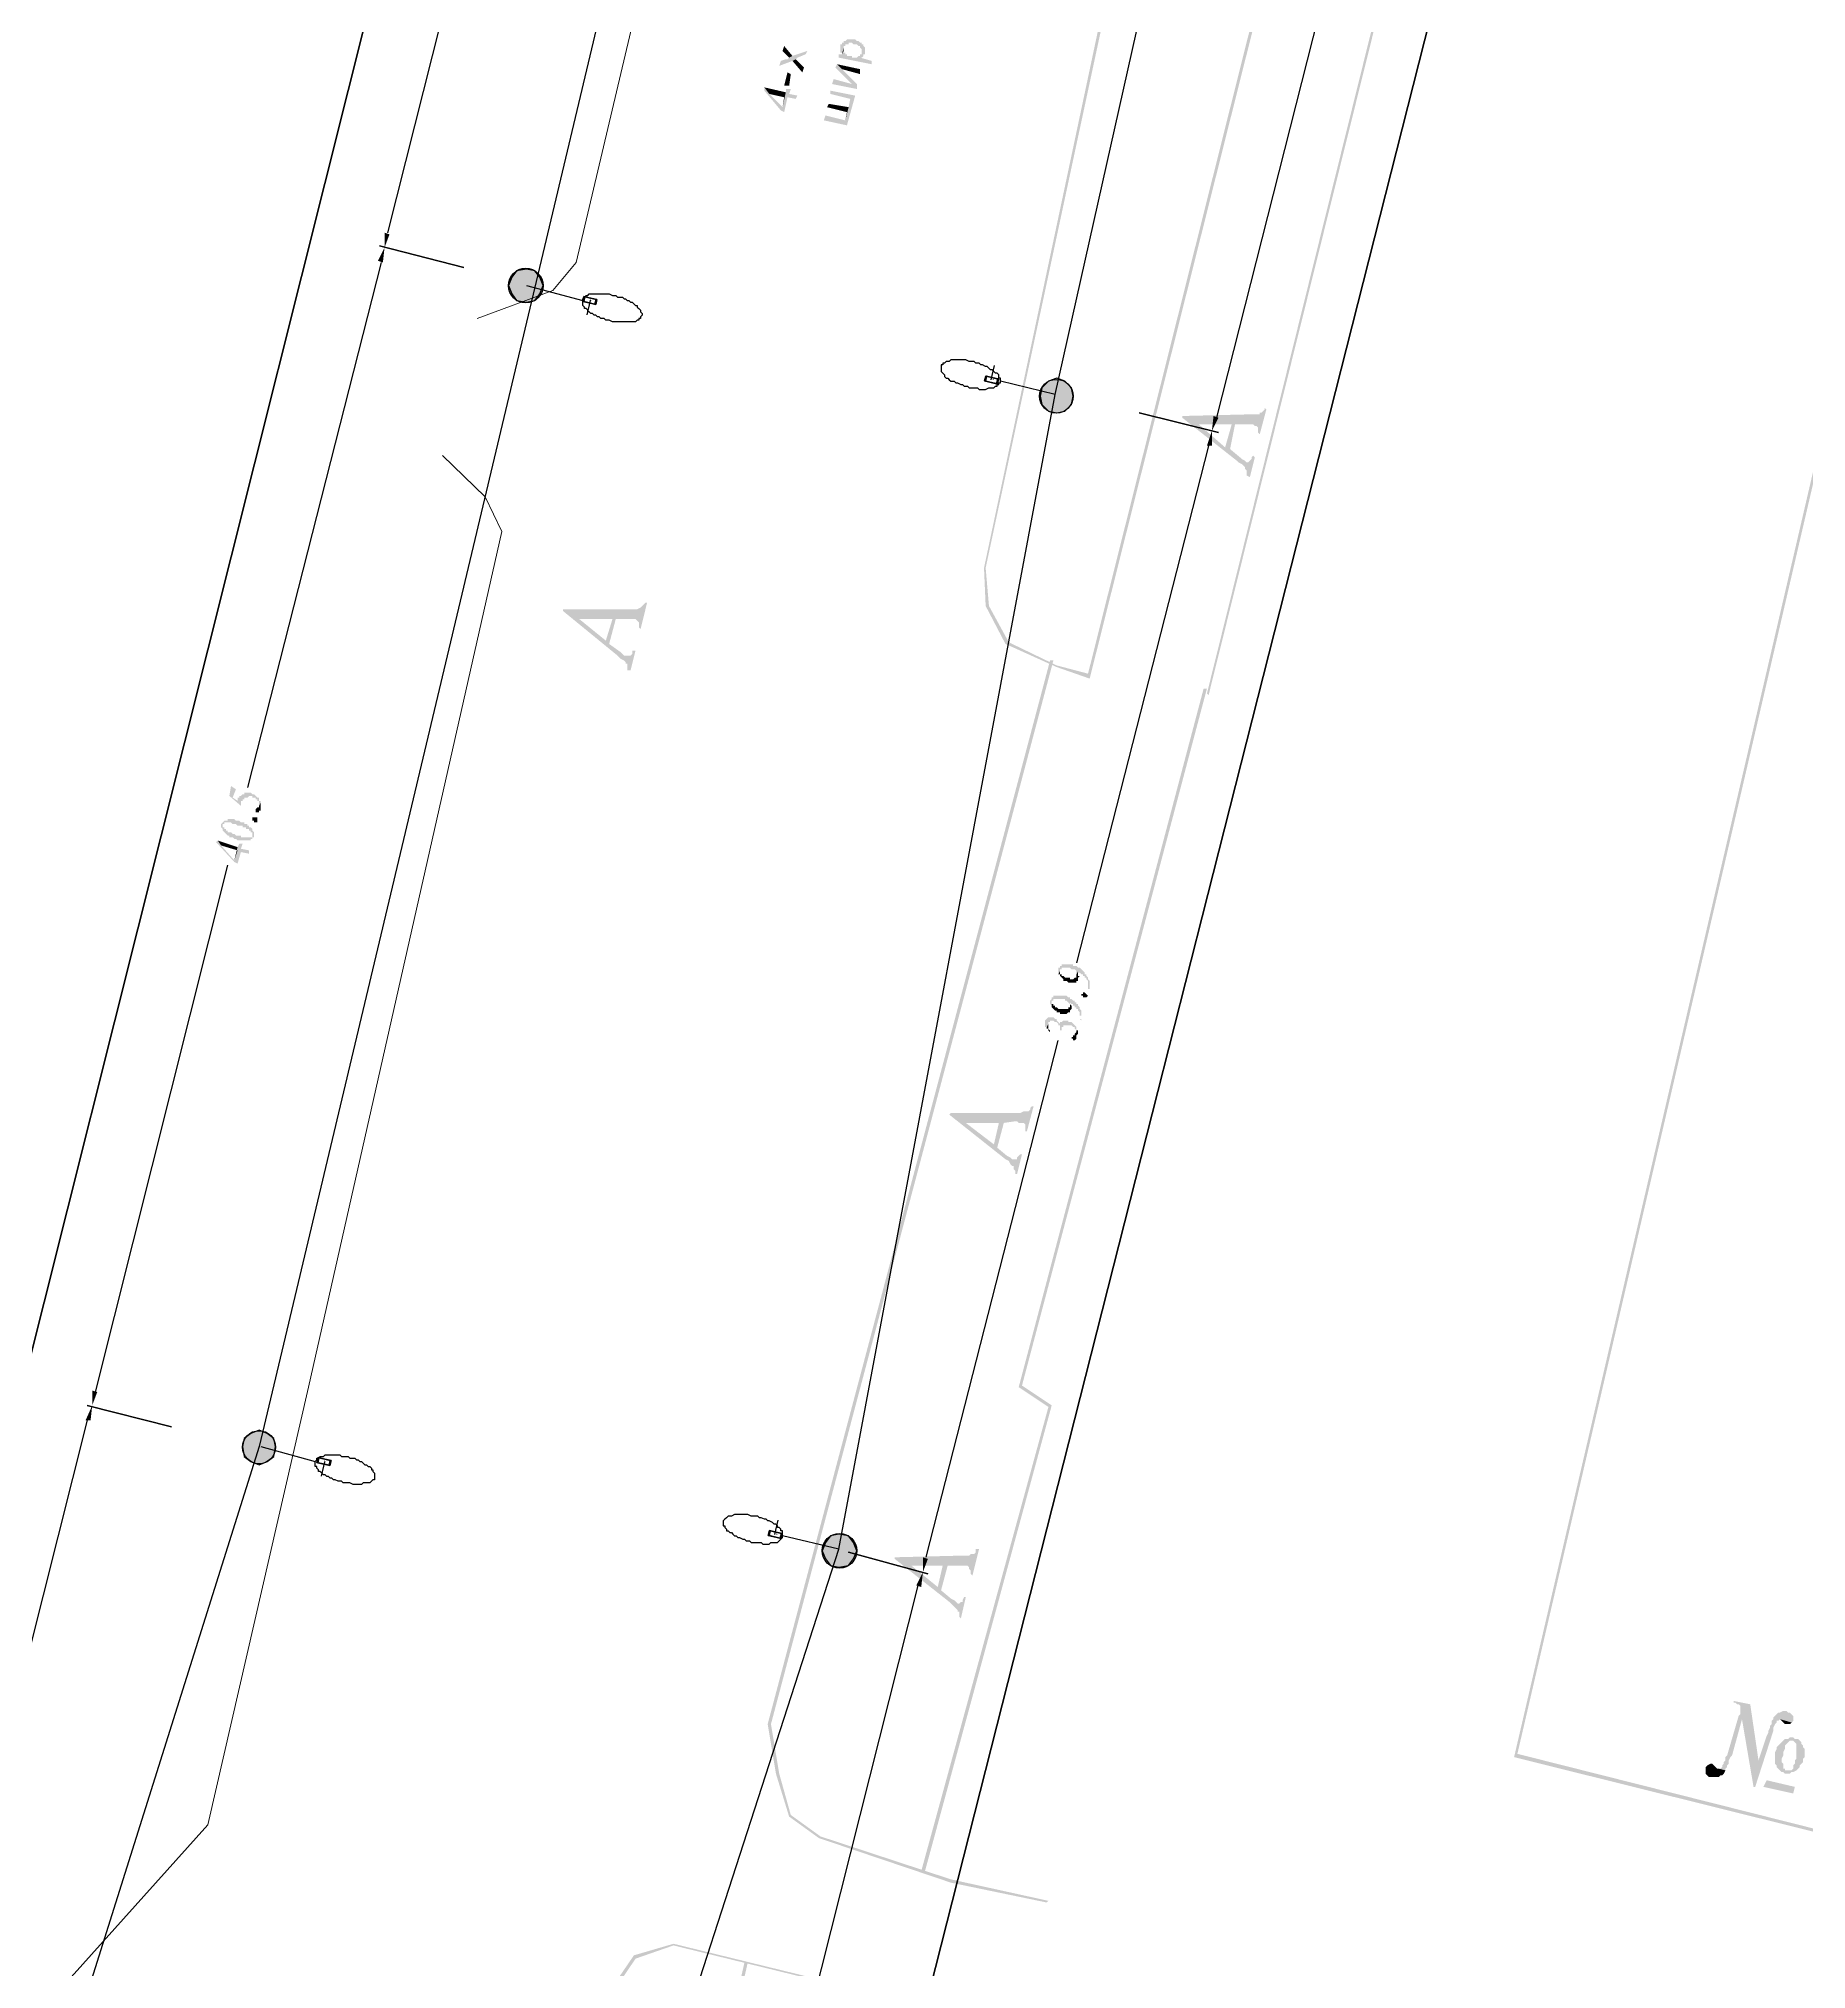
# Model space of a CAD drawing. Extents: x 243 to 885, y -99 to 1005.
# Drawn here: x 322.7 to 382.6, y 45.3 to 110.8 of the extents above; entities that cross this region are included whole.
import ezdxf

# ---------------------------------------------------------------- set-up
doc = ezdxf.new("R2010")
doc.units = 0
doc.header["$MEASUREMENT"] = 0
for name, color, linetype in [('DLXLUM01', 6, 'Continuous'), ('DLXLUMEX', 2, 'Continuous'), ('DLXSCENE', 7, 'Continuous'), ('PDF _Геометрия', 7, 'Continuous'), ('PDF _Сплошная заливка', 7, 'Continuous')]:
    doc.layers.add(name, color=color, linetype=linetype)

# ---------------------------------------------------------------- blocks, each defined once
blk = doc.blocks.new('*U49')
for p, q in [((-0.214, 0.137), (-0.253, -0.028)), ((-0.253, -0.028), (-0.214, 0.137)), ((-0.185, 0.13), (-0.224, -0.035)), ((-0.224, -0.035), (-0.185, 0.13)), ((-0.185, 0.13), (-0.214, 0.137)), ((0.195, 0.042), (-0.214, 0.137)), ((-0.214, 0.137), (-0.185, 0.13)), ((-0.214, 0.137), (0.195, 0.042)), ((0.224, 0.035), (-0.185, 0.13)), ((-0.185, 0.13), (0.224, 0.035)), ((0.156, -0.124), (0.195, 0.042)), ((0.195, 0.042), (0.156, -0.124)), ((0.185, -0.13), (0.224, 0.035)), ((0.224, 0.035), (0.185, -0.13)), ((0.224, 0.035), (0.195, 0.042)), ((0.195, 0.042), (0.224, 0.035)), ((-0.253, -0.028), (0.156, -0.124)), ((-0.224, -0.035), (-0.253, -0.028)), ((-0.253, -0.028), (-0.224, -0.035)), ((0.156, -0.124), (-0.253, -0.028)), ((-0.224, -0.035), (0.185, -0.13)), ((0.185, -0.13), (-0.224, -0.035)), ((0.156, -0.124), (0.185, -0.13)), ((0.185, -0.13), (0.156, -0.124))]:
    blk.add_line(p, q)
at = {"color": 1}
blk.add_line((-0.029, 0.007), (0.084, 0.494), dxfattribs=at)
at = {"layer": 'DLXLUMEX', "color": 7}
blk.add_text('1', height=0.1, dxfattribs=at).set_placement((0, 0))
blk = doc.blocks.new('*U50')
for p, q in [((-0.185, 0.13), (-0.224, -0.035)), ((-0.224, -0.035), (-0.185, 0.13)), ((-0.156, 0.124), (-0.195, -0.042)), ((-0.195, -0.042), (-0.156, 0.124)), ((0.224, 0.035), (-0.185, 0.13)), ((-0.156, 0.124), (-0.185, 0.13)), ((-0.185, 0.13), (0.224, 0.035)), ((-0.185, 0.13), (-0.156, 0.124)), ((0.253, 0.028), (-0.156, 0.124)), ((-0.156, 0.124), (0.253, 0.028)), ((0.185, -0.13), (0.224, 0.035)), ((0.224, 0.035), (0.185, -0.13)), ((0.214, -0.137), (0.253, 0.028)), ((0.253, 0.028), (0.214, -0.137)), ((0.224, 0.035), (0.253, 0.028)), ((0.253, 0.028), (0.224, 0.035)), ((-0.224, -0.035), (0.185, -0.13)), ((0.185, -0.13), (-0.224, -0.035)), ((-0.224, -0.035), (-0.195, -0.042)), ((-0.195, -0.042), (-0.224, -0.035)), ((-0.195, -0.042), (0.214, -0.137)), ((0.214, -0.137), (-0.195, -0.042)), ((0.185, -0.13), (0.214, -0.137)), ((0.214, -0.137), (0.185, -0.13))]:
    blk.add_line(p, q)
at = {"color": 1}
blk.add_line((0.029, -0.007), (-0.084, -0.494), dxfattribs=at)
at = {"layer": 'DLXLUMEX', "color": 7}
blk.add_text('1', height=0.1, dxfattribs=at).set_placement((0, 0))
blk = doc.blocks.new('*U51')
for p, q in [((-0.185, 0.13), (-0.224, -0.035)), ((-0.224, -0.035), (-0.185, 0.13)), ((-0.156, 0.124), (-0.195, -0.042)), ((-0.195, -0.042), (-0.156, 0.124)), ((0.224, 0.035), (-0.185, 0.13)), ((-0.156, 0.124), (-0.185, 0.13)), ((-0.185, 0.13), (0.224, 0.035)), ((-0.185, 0.13), (-0.156, 0.124)), ((0.253, 0.028), (-0.156, 0.124)), ((-0.156, 0.124), (0.253, 0.028)), ((0.185, -0.13), (0.224, 0.035)), ((0.224, 0.035), (0.185, -0.13)), ((0.214, -0.137), (0.253, 0.028)), ((0.253, 0.028), (0.214, -0.137)), ((0.224, 0.035), (0.253, 0.028)), ((0.253, 0.028), (0.224, 0.035)), ((-0.224, -0.035), (0.185, -0.13)), ((0.185, -0.13), (-0.224, -0.035)), ((-0.224, -0.035), (-0.195, -0.042)), ((-0.195, -0.042), (-0.224, -0.035)), ((-0.195, -0.042), (0.214, -0.137)), ((0.214, -0.137), (-0.195, -0.042)), ((0.185, -0.13), (0.214, -0.137)), ((0.214, -0.137), (0.185, -0.13))]:
    blk.add_line(p, q)
at = {"color": 1}
blk.add_line((0.029, -0.007), (-0.084, -0.494), dxfattribs=at)
at = {"layer": 'DLXLUMEX', "color": 7}
blk.add_text('1', height=0.1, dxfattribs=at).set_placement((0, 0))
blk = doc.blocks.new('*U1')
for p, q in [((-0.214, 0.137), (-0.253, -0.028)), ((-0.253, -0.028), (-0.214, 0.137)), ((-0.185, 0.13), (-0.224, -0.035)), ((-0.224, -0.035), (-0.185, 0.13)), ((-0.185, 0.13), (-0.214, 0.137)), ((-0.214, 0.137), (-0.185, 0.13)), ((0.195, 0.042), (-0.214, 0.137)), ((-0.214, 0.137), (0.195, 0.042)), ((0.224, 0.035), (-0.185, 0.13)), ((-0.185, 0.13), (0.224, 0.035)), ((0.156, -0.124), (0.195, 0.042)), ((0.195, 0.042), (0.156, -0.124)), ((0.185, -0.13), (0.224, 0.035)), ((0.224, 0.035), (0.185, -0.13)), ((0.224, 0.035), (0.195, 0.042)), ((0.195, 0.042), (0.224, 0.035)), ((-0.253, -0.028), (0.156, -0.124)), ((-0.224, -0.035), (-0.253, -0.028)), ((-0.253, -0.028), (-0.224, -0.035)), ((0.156, -0.124), (-0.253, -0.028)), ((-0.224, -0.035), (0.185, -0.13)), ((0.185, -0.13), (-0.224, -0.035)), ((0.156, -0.124), (0.185, -0.13)), ((0.185, -0.13), (0.156, -0.124))]:
    blk.add_line(p, q)
at = {"color": 1}
blk.add_line((-0.029, 0.007), (0.084, 0.494), dxfattribs=at)
at = {"layer": 'DLXLUMEX', "color": 7}
blk.add_text('1', height=0.1, dxfattribs=at).set_placement((0, 0))
blk = doc.blocks.new('*U46')
for p, q in [((177.326, 706.222), (0, 0)), ((33.147, -9.687), (212.825, 698.104))]:
    blk.add_line(p, q)

msp = doc.modelspace()

# ---------------------------------------------------------------- hatches: boundary and pattern name
at = {"layer": 'PDF _Сплошная заливка', "linetype": 'ByBlock', "transparency": 33554559}
h = msp.add_hatch(color=256, dxfattribs=at)
h.paths.add_polyline_path([(375.438, 157.15), (385.482, 155.276), (385.482, 155.388), (374.676, 157.404), (372.884, 157.18), (370.477, 155.724), (368.741, 153.708), (367.901, 151.973), (359.838, 116.866), (354.743, 92.846), (354.799, 91.558), (355.471, 90.27), (357.207, 89.486), (358.326, 89.094)])
h.paths.add_polyline_path([(358.27, 89.262), (357.207, 89.542), (355.583, 90.326), (354.911, 91.558), (354.799, 92.846), (359.95, 116.866), (367.957, 151.973), (368.797, 153.652), (370.533, 155.612), (372.884, 157.124), (374.676, 157.292), (375.331, 157.17)], flags=0)
for color, points in [(256, [(379.267, 156.508), (379.155, 156.508), (362.302, 88.59), (362.358, 88.534)]), (1, [(349.872, 110.483), (349.872, 110.315), (349.928, 110.315), (349.928, 110.259), (349.984, 110.483), (349.984, 110.539), (350.04, 110.539), (350.04, 110.595), (350.096, 110.595), (350.152, 110.595), (350.152, 110.651), (350.208, 110.651), (350.264, 110.651), (350.32, 110.595), (350.376, 110.595), (350.432, 110.595), (350.488, 110.539), (350.544, 110.539), (350.544, 110.483), (350.6, 110.427), (350.6, 110.371), (350.6, 110.315), (350.544, 110.147), (350.6, 110.147), (350.656, 110.203), (350.656, 110.259), (350.711, 110.259), (350.711, 110.315), (350.711, 110.371), (350.711, 110.427), (350.711, 110.483), (350.656, 110.539), (350.656, 110.595), (350.6, 110.595), (350.6, 110.651), (350.544, 110.651), (350.488, 110.707), (350.432, 110.707), (350.376, 110.763), (350.32, 110.763), (350.264, 110.763), (350.208, 110.763), (350.152, 110.763), (350.096, 110.763), (350.04, 110.707), (349.984, 110.707), (349.984, 110.651), (349.928, 110.651), (349.928, 110.595), (349.872, 110.595), (349.872, 110.539)]), (1, [(347.856, 110.035), (347.8, 109.867), (348.248, 110.035), (348.36, 110.091), (348.416, 110.147), (348.696, 110.259), (348.752, 110.371), (348.248, 110.203), (348.136, 110.147), (348.08, 110.091), (348.024, 110.091)]), (1, [(347.968, 110.539), (347.912, 110.371), (348.08, 110.203), (348.136, 110.147), (348.248, 110.203)]), (1, [(348.248, 110.035), (348.584, 109.643), (348.64, 109.811), (348.36, 110.091)]), (1, [(349.816, 110.259), (349.816, 110.147), (350.935, 109.923), (350.935, 110.035), (350.544, 110.147), (350.6, 110.315), (350.6, 110.259), (350.544, 110.259), (350.544, 110.203), (350.488, 110.203), (350.432, 110.147), (350.376, 110.147), (350.32, 110.147), (350.264, 110.147), (350.264, 110.203), (350.208, 110.203), (350.152, 110.203), (350.096, 110.203), (350.096, 110.259), (350.04, 110.259), (350.04, 110.315), (349.984, 110.315), (349.984, 110.371), (349.928, 110.259)]), (1, [(349.928, 110.259), (349.984, 110.371), (349.984, 110.483)]), (1, [(348.136, 109.195), (347.968, 109.195), (348.08, 109.643), (348.192, 109.587)]), (1, [(349.648, 109.419), (349.592, 109.251), (350.432, 109.083), (350.264, 109.251)]), (1, [(349.76, 109.923), (349.704, 109.811), (350.264, 109.251), (350.432, 109.083), (350.432, 109.251), (349.928, 109.755)]), (1, [(349.76, 109.923), (349.928, 109.755), (350.544, 109.587), (350.544, 109.755)]), (1, [(347.296, 109.139), (347.296, 109.027), (347.856, 108.355), (347.968, 108.299), (348.08, 108.803), (348.36, 108.747), (348.416, 108.859), (348.136, 108.915), (348.192, 109.083), (348.024, 109.083), (348.024, 108.971), (347.912, 108.467), (347.464, 108.915)]), (1, [(347.296, 109.139), (347.464, 108.915), (347.968, 108.803), (347.912, 108.467), (348.024, 108.971)]), (1, [(349.536, 109.027), (349.536, 108.915), (350.208, 108.747), (350.152, 108.467), (350.096, 107.851), (350.376, 108.859)]), (1, [(349.368, 108.187), (349.312, 108.019), (350.096, 107.851), (350.152, 108.467), (350.04, 108.019)]), (1, [(349.48, 108.579), (349.424, 108.467), (350.096, 108.299), (350.04, 108.019), (350.152, 108.467)]), (256, [(339.513, 101.916), (339.681, 102.14), (339.793, 102.42), (339.681, 102.7), (339.513, 102.924), (339.233, 102.98), (338.897, 102.924), (338.729, 102.7), (338.617, 102.42), (338.729, 102.14), (338.897, 101.916), (339.233, 101.86)]), (256, [(357.486, 98.165), (357.71, 98.389), (357.766, 98.669), (357.71, 98.949), (357.486, 99.173), (357.207, 99.285), (356.927, 99.173), (356.703, 98.949), (356.647, 98.669), (356.703, 98.389), (356.927, 98.165), (357.207, 98.109)]), (256, [(361.462, 97.997), (362.022, 97.717), (363.142, 97.717), (362.918, 96.933), (363.254, 97.717), (363.646, 97.717), (363.702, 97.717), (363.814, 97.717), (363.87, 97.717), (363.925, 97.661), (363.981, 97.661), (364.037, 97.605), (364.037, 97.549), (364.037, 97.493), (364.037, 97.437), (364.093, 97.381), (364.317, 98.221), (364.261, 98.277), (364.261, 98.221), (364.205, 98.165), (364.149, 98.109), (364.093, 98.109), (364.093, 98.053), (364.037, 98.053), (363.925, 98.053), (363.87, 98.053), (363.758, 98.053)]), (256, [(361.462, 97.997), (361.462, 97.941), (363.31, 96.485), (363.366, 96.429), (363.478, 96.373), (363.534, 96.317), (363.59, 96.261), (363.59, 96.205), (363.646, 96.149), (363.646, 96.093), (363.646, 96.037), (363.646, 95.981), (363.758, 95.925), (363.925, 96.597), (363.87, 96.653), (363.814, 96.597), (363.814, 96.541), (363.758, 96.485), (363.702, 96.429), (363.646, 96.429), (363.59, 96.485), (363.478, 96.541), (363.422, 96.597), (363.086, 96.877), (363.254, 97.717), (362.918, 96.933), (362.022, 97.717)]), (256, [(340.465, 91.446), (341.025, 91.11), (342.145, 91.11), (341.921, 90.382), (342.257, 91.11), (342.649, 91.11), (342.705, 91.11), (342.817, 91.11), (342.873, 91.11), (342.929, 91.11), (342.985, 91.054), (343.041, 90.998), (343.041, 90.886), (343.041, 90.83), (343.097, 90.774), (343.321, 91.67), (343.265, 91.67), (343.209, 91.614), (343.153, 91.558), (343.097, 91.502), (342.985, 91.446), (342.929, 91.446), (342.873, 91.446), (342.761, 91.446)]), (256, [(340.465, 91.446), (340.465, 91.39), (342.313, 89.878), (342.369, 89.822), (342.425, 89.766), (342.537, 89.71), (342.593, 89.654), (342.593, 89.598), (342.649, 89.598), (342.649, 89.542), (342.649, 89.486), (342.649, 89.374), (342.761, 89.374), (342.929, 90.046), (342.817, 90.046), (342.817, 89.934), (342.761, 89.878), (342.705, 89.878), (342.593, 89.878), (342.537, 89.878), (342.481, 89.934), (342.425, 89.99), (342.033, 90.27), (342.257, 91.11), (341.921, 90.382), (341.025, 91.11)]), (256, [(357.095, 89.71), (356.983, 89.71), (347.408, 53.651), (347.688, 51.972), (348.136, 50.516), (349.144, 49.788), (353.623, 48.276), (356.871, 47.604), (356.927, 47.66), (353.623, 48.388), (349.2, 49.844), (348.192, 50.572), (347.8, 51.972), (347.52, 53.651)]), (256, [(352.615, 48.668), (352.727, 48.612), (357.039, 64.458), (356.031, 65.13), (362.302, 88.758), (362.19, 88.758), (355.919, 65.074), (356.927, 64.402)]), (256, [(329.211, 85.455), (329.155, 85.119), (329.547, 84.783), (329.547, 84.839), (329.547, 84.895), (329.547, 84.951), (329.603, 84.951), (329.603, 85.007), (329.659, 85.007), (329.659, 85.063), (329.715, 85.063), (329.771, 85.063), (329.827, 85.119), (329.883, 85.119), (329.939, 85.119), (329.939, 85.063), (329.995, 85.063), (330.051, 85.063), (330.051, 85.007), (330.107, 85.007), (330.107, 84.951), (330.163, 84.951), (330.163, 84.895), (330.163, 84.839), (330.163, 84.783), (330.219, 84.895), (330.219, 84.951), (330.163, 84.951), (330.163, 85.007), (330.163, 85.063), (330.107, 85.063), (330.051, 85.119), (329.995, 85.175), (329.939, 85.175), (329.883, 85.231), (329.827, 85.231), (329.771, 85.231), (329.715, 85.231), (329.659, 85.231), (329.659, 85.175), (329.603, 85.175), (329.547, 85.119), (329.491, 85.119), (329.491, 85.063), (329.435, 85.063), (329.435, 85.007), (329.435, 84.951), (329.267, 85.063), (329.379, 85.343)]), (256, [(330.051, 84.615), (330.051, 84.559), (330.107, 84.559), (330.163, 84.559), (330.163, 84.615), (330.219, 84.615), (330.219, 84.671), (330.219, 84.727), (330.219, 84.783), (330.219, 84.839), (330.219, 84.895), (330.163, 84.783), (330.163, 84.727), (330.107, 84.727), (330.051, 84.671)]), (256, [(328.875, 84.167), (328.875, 84.055), (328.931, 83.999), (328.931, 84.167), (328.987, 84.167), (328.987, 84.223), (329.043, 84.223), (329.099, 84.223), (329.155, 84.223), (329.211, 84.223), (329.267, 84.167), (329.323, 84.167), (329.379, 84.167), (329.435, 84.111), (329.491, 84.111), (329.547, 84.111), (329.603, 84.111), (329.603, 84.055), (329.659, 84.055), (329.715, 84.055), (329.715, 83.999), (329.771, 83.999), (329.827, 83.999), (329.827, 83.943), (329.883, 83.943), (329.883, 83.887), (329.939, 83.887), (329.939, 83.831), (329.939, 83.775), (329.939, 83.663), (329.939, 83.719), (329.995, 83.719), (329.995, 83.775), (329.995, 83.831), (329.995, 83.887), (329.939, 83.943), (329.939, 83.999), (329.883, 84.055), (329.827, 84.055), (329.827, 84.111), (329.771, 84.111), (329.771, 84.167), (329.715, 84.167), (329.659, 84.167), (329.659, 84.223), (329.603, 84.223), (329.547, 84.223), (329.491, 84.279), (329.435, 84.279), (329.379, 84.279), (329.323, 84.335), (329.267, 84.335), (329.211, 84.335), (329.155, 84.335), (329.099, 84.335), (329.099, 84.279), (329.043, 84.279), (328.987, 84.279), (328.931, 84.223)]), (256, [(328.931, 83.999), (328.931, 83.943), (328.987, 83.887), (329.043, 83.831), (329.099, 83.775), (329.155, 83.775), (329.155, 83.719), (329.211, 83.719), (329.267, 83.719), (329.323, 83.663), (329.379, 83.663), (329.435, 83.607), (329.491, 83.607), (329.547, 83.607), (329.603, 83.607), (329.659, 83.607), (329.715, 83.607), (329.771, 83.607), (329.827, 83.607), (329.883, 83.607), (329.883, 83.663), (329.939, 83.663), (329.939, 83.775), (329.939, 83.719), (329.883, 83.719), (329.827, 83.719), (329.771, 83.719), (329.715, 83.719), (329.659, 83.719), (329.603, 83.719), (329.547, 83.719), (329.547, 83.775), (329.491, 83.775), (329.435, 83.775), (329.379, 83.775), (329.323, 83.831), (329.267, 83.831), (329.211, 83.887), (329.155, 83.887), (329.099, 83.887), (329.099, 83.943), (329.043, 83.943), (329.043, 83.999), (328.987, 83.999), (328.987, 84.055), (328.931, 84.055), (328.931, 84.111)]), (256, [(329.939, 84.335), (329.939, 84.391), (329.995, 84.391), (330.051, 84.391), (330.107, 84.391), (330.107, 84.335), (330.107, 84.279), (330.107, 84.223), (330.051, 84.223), (329.995, 84.223), (329.995, 84.279), (329.939, 84.279), (329.939, 84.335)]), (256, [(328.763, 83.607), (328.707, 83.551), (329.323, 82.879), (329.435, 82.823), (329.547, 83.215), (329.827, 83.159), (329.827, 83.271), (329.547, 83.327), (329.603, 83.495), (329.491, 83.495), (329.435, 83.383), (329.323, 82.935), (328.875, 83.439)]), (256, [(328.763, 83.607), (328.875, 83.439), (329.435, 83.271), (329.323, 82.935), (329.435, 83.383)]), (256, [(357.263, 79.24), (357.263, 79.072), (357.318, 79.184), (357.318, 79.24), (357.374, 79.24), (357.374, 79.296), (357.43, 79.296), (357.486, 79.296), (357.542, 79.296), (357.598, 79.296), (357.654, 79.296), (357.71, 79.24), (357.766, 79.24), (357.822, 79.24), (357.878, 79.184), (357.878, 79.128), (357.878, 79.072), (357.934, 79.184), (357.934, 79.128), (357.99, 79.128), (358.046, 79.072), (358.102, 79.072), (358.102, 79.016), (358.158, 79.016), (358.158, 78.96), (358.214, 78.96), (358.214, 78.904), (358.27, 78.848), (358.27, 78.792), (358.27, 78.736), (358.27, 78.68), (358.27, 78.624), (358.27, 78.568), (358.326, 78.568), (358.326, 78.624), (358.326, 78.68), (358.326, 78.736), (358.326, 78.792), (358.326, 78.848), (358.27, 78.904), (358.27, 78.96), (358.214, 79.016), (358.214, 79.072), (358.158, 79.072), (358.158, 79.128), (358.102, 79.184), (358.046, 79.24), (357.99, 79.296), (357.934, 79.296), (357.878, 79.352), (357.822, 79.352), (357.766, 79.352), (357.766, 79.408), (357.71, 79.408), (357.654, 79.408), (357.598, 79.408), (357.542, 79.408), (357.486, 79.408), (357.43, 79.408), (357.374, 79.408), (357.374, 79.352), (357.318, 79.352), (357.318, 79.296), (357.263, 79.296)]), (256, [(357.263, 79.072), (357.318, 79.072), (357.318, 79.016), (357.374, 78.96), (357.43, 78.904), (357.43, 78.848), (357.486, 78.848), (357.542, 78.848), (357.598, 78.792), (357.654, 78.792), (357.71, 78.792), (357.766, 78.792), (357.822, 78.792), (357.878, 78.792), (357.878, 79.016), (357.878, 78.96), (357.822, 78.96), (357.766, 78.904), (357.71, 78.904), (357.654, 78.904), (357.654, 78.96), (357.598, 78.96), (357.542, 78.96), (357.486, 78.96), (357.43, 79.016), (357.374, 79.016), (357.374, 79.072), (357.318, 79.072), (357.318, 79.128), (357.318, 79.184)]), (256, [(357.878, 79.072), (357.878, 78.792), (357.878, 78.848), (357.934, 78.848), (357.934, 78.904), (357.934, 78.96), (357.99, 79.016), (357.934, 79.016), (357.934, 79.072), (357.934, 79.128), (357.934, 79.184)]), (256, [(356.983, 78.176), (356.983, 78.064), (357.039, 78.008), (357.039, 78.176), (357.095, 78.176), (357.095, 78.232), (357.151, 78.232), (357.207, 78.232), (357.263, 78.232), (357.318, 78.232), (357.374, 78.232), (357.43, 78.232), (357.486, 78.232), (357.486, 78.176), (357.542, 78.176), (357.598, 78.12), (357.654, 78.064), (357.654, 78.008), (357.654, 78.12), (357.71, 78.064), (357.766, 78.064), (357.766, 78.008), (357.822, 78.008), (357.822, 77.952), (357.878, 77.952), (357.878, 77.896), (357.934, 77.896), (357.934, 77.84), (357.99, 77.784), (357.99, 77.728), (357.99, 77.672), (358.046, 77.672), (358.046, 77.616), (358.046, 77.56), (357.99, 77.56), (358.046, 77.504), (358.046, 77.56), (358.046, 77.616), (358.046, 77.672), (358.046, 77.728), (358.046, 77.784), (358.046, 77.84), (357.99, 77.896), (357.99, 77.952), (357.934, 78.008), (357.934, 78.064), (357.878, 78.064), (357.878, 78.12), (357.822, 78.12), (357.822, 78.176), (357.766, 78.176), (357.71, 78.232), (357.654, 78.232), (357.654, 78.288), (357.598, 78.288), (357.542, 78.344), (357.486, 78.344), (357.43, 78.344), (357.374, 78.344), (357.318, 78.344), (357.263, 78.344), (357.207, 78.344), (357.151, 78.344), (357.095, 78.344), (357.095, 78.288), (357.039, 78.288), (357.039, 78.232)]), (256, [(357.039, 78.008), (357.039, 77.952), (357.095, 77.896), (357.151, 77.84), (357.207, 77.84), (357.207, 77.784), (357.263, 77.784), (357.318, 77.784), (357.318, 77.728), (357.374, 77.728), (357.43, 77.728), (357.486, 77.728), (357.542, 77.728), (357.598, 77.784), (357.654, 77.952), (357.598, 77.952), (357.598, 77.896), (357.542, 77.896), (357.486, 77.896), (357.43, 77.896), (357.374, 77.896), (357.318, 77.896), (357.263, 77.896), (357.207, 77.952), (357.151, 77.952), (357.151, 78.008), (357.095, 78.008), (357.095, 78.064), (357.039, 78.064), (357.039, 78.12), (357.039, 78.176)]), (256, [(357.654, 78.008), (357.654, 77.952), (357.598, 77.784), (357.654, 77.784), (357.654, 77.84), (357.71, 77.896), (357.71, 77.952), (357.71, 78.008), (357.654, 78.064), (357.654, 78.12)]), (256, [(358.046, 78.4), (358.102, 78.4), (358.102, 78.456), (358.158, 78.456), (358.214, 78.4), (358.27, 78.344), (358.214, 78.288), (358.158, 78.288), (358.102, 78.288), (358.102, 78.344), (358.046, 78.344), (358.046, 78.4)]), (256, [(356.815, 77.448), (356.815, 77.28), (356.871, 77.28), (356.927, 77.392), (356.927, 77.448), (356.983, 77.448), (356.983, 77.504), (357.039, 77.504), (357.095, 77.504), (357.151, 77.448), (357.207, 77.448), (357.263, 77.392), (357.263, 77.336), (357.318, 77.336), (357.318, 77.28), (357.318, 77.224), (357.318, 77.168), (357.374, 77.168), (357.374, 77.224), (357.374, 77.28), (357.43, 77.28), (357.43, 77.336), (357.486, 77.336), (357.542, 77.336), (357.598, 77.336), (357.654, 77.336), (357.71, 77.336), (357.766, 77.28), (357.822, 77.28), (357.822, 77.224), (357.878, 77.168), (357.878, 77.112), (357.878, 77.224), (357.878, 77.28), (357.822, 77.336), (357.766, 77.392), (357.71, 77.448), (357.654, 77.448), (357.598, 77.448), (357.598, 77.504), (357.542, 77.504), (357.486, 77.504), (357.43, 77.504), (357.374, 77.448), (357.318, 77.448), (357.318, 77.392), (357.263, 77.448), (357.207, 77.504), (357.207, 77.56), (357.151, 77.56), (357.095, 77.616), (357.039, 77.616), (356.983, 77.616), (356.927, 77.616), (356.871, 77.56), (356.815, 77.504)]), (256, [(356.871, 77.28), (356.871, 77.224), (356.927, 77.224), (356.927, 77.168), (356.983, 77.112), (356.983, 77.168), (356.927, 77.224), (356.927, 77.28), (356.927, 77.336), (356.927, 77.392)]), (256, [(357.71, 76.944), (357.71, 76.888), (357.766, 76.888), (357.766, 76.832), (357.822, 76.832), (357.878, 76.888), (357.878, 76.944), (357.878, 77), (357.934, 77.056), (357.934, 77.112), (357.934, 77.168), (357.878, 77.168), (357.878, 77.224), (357.878, 77.112), (357.822, 77.056), (357.822, 77), (357.766, 77), (357.766, 76.944)]), (256, [(353.623, 74.368), (353.567, 74.312), (355.471, 72.801), (355.583, 72.745), (355.639, 72.633), (355.695, 72.577), (355.751, 72.577), (355.751, 72.521), (355.751, 72.465), (355.807, 72.409), (355.807, 72.297), (355.863, 72.297), (356.031, 72.969), (355.975, 72.969), (355.919, 72.913), (355.863, 72.857), (355.863, 72.801), (355.807, 72.801), (355.751, 72.801), (355.695, 72.801), (355.639, 72.857), (355.527, 72.913), (355.191, 73.193), (355.415, 74.032), (355.079, 73.304), (354.127, 74.032)]), (256, [(353.623, 74.368), (354.127, 74.032), (355.247, 74.032), (355.079, 73.304), (355.415, 74.032), (355.807, 74.088), (355.863, 74.088), (355.919, 74.032), (356.031, 74.032), (356.087, 74.032), (356.143, 73.976), (356.143, 73.92), (356.143, 73.864), (356.143, 73.752), (356.199, 73.752), (356.423, 74.592), (356.367, 74.592), (356.311, 74.536), (356.311, 74.48), (356.255, 74.424), (356.199, 74.424), (356.143, 74.424), (356.087, 74.424), (355.975, 74.368), (355.863, 74.368)]), (256, [(330.443, 62.554), (330.667, 62.722), (330.723, 63.058), (330.667, 63.338), (330.443, 63.506), (330.163, 63.618), (329.883, 63.506), (329.659, 63.338), (329.603, 63.058), (329.659, 62.722), (329.883, 62.554), (330.163, 62.442)]), (256, [(350.152, 59.027), (350.32, 59.251), (350.432, 59.531), (350.32, 59.811), (350.152, 60.035), (349.816, 60.09), (349.536, 60.035), (349.368, 59.811), (349.256, 59.531), (349.368, 59.251), (349.536, 59.027), (349.816, 58.971)]), (256, [(351.719, 59.307), (352.279, 59.027), (353.343, 59.027), (353.175, 58.299), (353.511, 59.027), (353.903, 59.027), (353.959, 59.027), (354.071, 59.027), (354.127, 59.027), (354.183, 59.027), (354.239, 58.971), (354.239, 58.915), (354.295, 58.859), (354.295, 58.803), (354.295, 58.747), (354.351, 58.691), (354.575, 59.587), (354.463, 59.587), (354.463, 59.531), (354.463, 59.475), (354.407, 59.419), (354.351, 59.419), (354.295, 59.419), (354.239, 59.363), (354.183, 59.363), (354.071, 59.363), (353.959, 59.363)]), (256, [(351.719, 59.307), (351.719, 59.251), (353.567, 57.795), (353.623, 57.739), (353.679, 57.683), (353.735, 57.627), (353.791, 57.571), (353.847, 57.515), (353.847, 57.459), (353.903, 57.459), (353.903, 57.347), (353.903, 57.291), (353.959, 57.235), (354.127, 57.963), (354.071, 57.963), (354.015, 57.851), (354.015, 57.795), (353.959, 57.795), (353.903, 57.739), (353.847, 57.739), (353.791, 57.795), (353.735, 57.851), (353.623, 57.907), (353.287, 58.187), (353.511, 59.027), (353.175, 58.299), (352.279, 59.027)]), (256, [(380.723, 54.323), (380.163, 54.435), (380.163, 54.379), (380.219, 54.379), (380.275, 54.323), (380.331, 54.323), (380.387, 54.267), (380.387, 54.155), (380.387, 54.099), (380.387, 53.987), (380.331, 53.931), (380.443, 53.819), (380.835, 51.524), (381.003, 52.42)]), (256, [(380.331, 53.931), (379.939, 52.588), (379.883, 52.532), (379.883, 52.42), (379.827, 52.364), (379.827, 52.308), (379.771, 52.252), (379.771, 52.196), (379.715, 52.14), (379.659, 52.14), (379.883, 52.084), (379.883, 52.14), (379.939, 52.196), (379.939, 52.252), (379.995, 52.308), (379.995, 52.42), (380.051, 52.532), (380.107, 52.588), (380.443, 53.819)]), (256, [(382.011, 54.043), (381.955, 54.099), (381.843, 54.099), (381.731, 54.043), (381.675, 54.043), (381.619, 53.987), (381.563, 53.931), (381.507, 53.875), (381.507, 53.819), (381.451, 53.763), (381.451, 53.707), (381.451, 53.651), (381.395, 53.595), (381.395, 53.539), (381.339, 53.428), (381.339, 53.372), (381.283, 53.26), (381.003, 52.42), (380.835, 51.524), (380.891, 51.524), (381.507, 53.428), (381.507, 53.483), (381.507, 53.539), (381.563, 53.651), (381.619, 53.707), (381.619, 53.763), (381.675, 53.763), (381.731, 53.819), (382.123, 53.707), (382.179, 53.763), (382.179, 53.819), (382.179, 53.875), (382.179, 53.931), (382.123, 53.987), (382.067, 54.043)]), (256, [(382.123, 53.707), (381.731, 53.819), (381.787, 53.763), (381.843, 53.707), (381.899, 53.651), (381.955, 53.651), (382.011, 53.651), (382.067, 53.651)]), (256, [(381.955, 53.148), (381.899, 53.148), (381.843, 53.092), (381.787, 53.036), (381.731, 52.98), (381.675, 52.924), (381.619, 52.868), (381.619, 52.812), (381.563, 52.7), (381.563, 52.588), (381.563, 52.532), (381.563, 52.476), (381.563, 52.364), (381.563, 52.308), (381.619, 52.252), (381.619, 52.196), (381.675, 52.14), (381.955, 52.084), (381.899, 52.084), (381.899, 52.14), (381.843, 52.14), (381.843, 52.252), (381.843, 52.308), (381.787, 52.364), (381.787, 52.42), (381.787, 52.476), (381.843, 52.588), (381.843, 52.644), (381.843, 52.7), (381.899, 52.812), (381.899, 52.868), (381.899, 52.924), (381.955, 52.98), (382.011, 53.036), (382.067, 53.092), (382.123, 53.092), (382.179, 53.092)]), (256, [(382.235, 53.148), (382.179, 53.204), (382.067, 53.204), (382.011, 53.148), (381.955, 53.148), (382.179, 53.092), (382.235, 53.036), (382.291, 52.98), (382.291, 52.868), (382.291, 52.812), (382.291, 52.7), (382.291, 52.644), (382.291, 52.532), (382.291, 52.476), (382.235, 52.42), (382.235, 52.308), (382.179, 52.252), (382.179, 52.14), (382.123, 52.084), (382.067, 52.084), (382.011, 52.084), (381.955, 52.084), (381.675, 52.14), (381.731, 52.084), (381.787, 52.028), (381.843, 52.028), (381.899, 51.972), (381.955, 51.972), (382.011, 51.972), (382.067, 51.972), (382.123, 52.028), (382.179, 52.028), (382.291, 52.084), (382.347, 52.14), (382.403, 52.196), (382.403, 52.252), (382.459, 52.308), (382.515, 52.364), (382.515, 52.476), (382.571, 52.532), (382.571, 52.588), (382.571, 52.7), (382.571, 52.756), (382.571, 52.812), (382.515, 52.868), (382.515, 52.924), (382.459, 52.98), (382.459, 53.036), (382.403, 53.092), (382.347, 53.148), (382.291, 53.148)]), (256, [(377.195, 51.524), (372.772, 52.644), (372.772, 52.532), (377.14, 51.468)]), (256, [(379.435, 52.308), (379.379, 52.308), (379.267, 52.252), (379.211, 52.196), (379.211, 52.14), (379.211, 52.028), (379.211, 51.972), (379.267, 51.916), (379.323, 51.86), (379.379, 51.86), (379.435, 51.86), (379.491, 51.86), (379.547, 51.86), (379.659, 51.86), (379.715, 51.916), (379.771, 51.916), (379.827, 51.972), (379.883, 52.084), (379.659, 52.14), (379.603, 52.14), (379.547, 52.196), (379.491, 52.252)]), (256, [(382.235, 51.524), (381.283, 51.748), (381.171, 51.524), (382.179, 51.3)])]:
    msp.add_hatch(color=color, dxfattribs=at).paths.add_polyline_path(points)
h = msp.add_hatch(color=256, dxfattribs=at)
h.paths.add_polyline_path([(411.07, 129.688), (408.943, 120.729), (410.566, 120.337), (407.375, 107.067), (405.695, 107.515), (403.735, 98.949), (405.247, 98.613), (403.623, 91.782), (396.121, 93.517), (394.609, 86.574), (393.153, 86.91), (391.249, 78.288), (392.593, 77.952), (389.57, 64.906), (388.226, 65.186), (386.154, 56.507), (387.61, 56.171), (385.93, 49.34), (372.828, 52.644), (383.075, 96.653), (390.521, 95.029), (401.496, 139.095), (414.318, 135.903), (412.862, 129.352)])
h.paths.add_polyline_path([(409.055, 120.785), (411.126, 129.576), (412.918, 129.24), (414.43, 135.959), (401.384, 139.207), (390.465, 95.141), (383.019, 96.821), (372.716, 52.532), (385.986, 49.228), (387.722, 56.227), (386.322, 56.563), (388.282, 65.074), (389.626, 64.794), (392.705, 78.008), (391.361, 78.344), (393.209, 86.798), (394.665, 86.407), (396.177, 93.405), (403.679, 91.67), (405.359, 98.725), (403.847, 99.061), (405.807, 107.403), (407.431, 106.955), (410.678, 120.393)], flags=0)
h = msp.add_hatch(color=256, dxfattribs=at)
h.paths.add_polyline_path([(332.402, -18.186), (321.932, -63.763), (347.576, -69.698), (347.968, -72.441), (347.632, -75.409), (347.016, -76.921), (345.448, -78.88), (344.216, -79.44), (342.537, -80.168), (341.137, -80.28), (327.755, -77.145), (326.299, -76.193), (324.06, -74.401), (322.044, -72.329), (321.26, -70.817), (319.524, -67.122), (318.012, -61.803), (317.676, -58.667), (320.868, -44.67), (334.026, 12.218), (340.913, 42.061), (341.417, 43.461), (342.929, 45.701), (344.216, 46.149), (346.618, 45.561)])
h.paths.add_polyline_path([(346.724, 45.535), (354.743, 43.573), (354.743, 43.629), (346.736, 45.588), (346.736, 45.589), (346.734, 45.589), (344.216, 46.205), (342.873, 45.813), (341.305, 43.517), (340.801, 42.117), (333.914, 12.218), (320.756, -44.67), (317.565, -58.667), (317.9, -61.803), (319.412, -67.178), (321.148, -70.873), (321.932, -72.385), (324.004, -74.457), (326.243, -76.249), (327.755, -77.257), (341.081, -80.392), (342.537, -80.224), (344.272, -79.552), (345.504, -78.936), (347.128, -76.977), (347.688, -75.409), (348.08, -72.441), (347.688, -69.586), (322.044, -63.707), (332.514, -18.186)], flags=0)

# ---------------------------------------------------------------- linework, layer by layer
at = {"layer": 'PDF _Геометрия', "color": 3, "linetype": 'ByBlock', "lineweight": 25}
msp.add_lwpolyline([(545.057, 1000.691), (599.929, 988.931), (493.714, 678.461), (504.407, 641.447), (324.731, -66.338), (291.584, -56.652), (468.909, 649.565), (472.101, 649.565), (480.667, 670.736), (470.477, 695.258)], close=True, dxfattribs=at)
at = {"layer": 'PDF _Геометрия', "color": 1, "linetype": 'ByBlock', "lineweight": 25}
for points in [[(398.808, 334.505), (387.218, 289.04), (375.74, 248.166), (363.534, 198.726), (351.271, 151.805), (330.163, 63.058), (318.012, 24.48)], [(337.05, 20.113), (349.816, 59.587), (357.151, 98.725), (368.181, 147.941), (380.331, 195.814)]]:
    msp.add_lwpolyline(points, dxfattribs=at)
at = {"layer": 'PDF _Геометрия', "linetype": 'ByBlock', "lineweight": 18}
for points in [[(345.448, 144.078), (349.368, 138.983), (340.913, 103.204), (340.129, 102.252), (337.553, 101.3)], [(336.378, 96.653), (337.833, 95.253), (338.393, 94.077), (331.842, 65.074), (328.427, 50.236), (323.108, 44.301), (315.773, 12.106), (314.989, 10.146), (313.309, 9.026), (311.573, 8.186), (308.158, 7.85)]]:
    msp.add_lwpolyline(points, dxfattribs=at)
at = {"layer": 'PDF _Геометрия', "linetype": 'ByBlock', "lineweight": 25}
for points in [[(334.53, 104.212), (340.297, 127.056)], [(362.638, 97.941), (368.405, 120.673)], [(334.306, 103.204), (329.771, 85.399)], [(339.233, 102.42), (341.137, 101.916)], [(357.151, 98.725), (355.303, 99.173)], [(362.358, 96.989), (357.878, 79.464)], [(324.619, 64.906), (329.099, 82.767)], [(352.783, 59.307), (357.263, 76.832)], [(324.339, 63.954), (319.86, 46.205)], [(330.219, 63.058), (332.066, 62.554)], [(349.816, 59.587), (347.912, 60.035)], [(352.503, 58.355), (347.912, 40.158)]]:
    msp.add_lwpolyline(points, dxfattribs=at)
for points in [[(334.25, 103.764), (337.106, 103.036)], [(339.793, 102.42), (339.681, 102.7), (339.513, 102.924), (339.233, 102.98), (338.897, 102.924), (338.729, 102.7), (338.617, 102.42), (338.729, 102.14), (338.897, 101.916), (339.233, 101.86), (339.513, 101.916), (339.681, 102.14)], [(339.793, 102.42), (339.681, 102.7), (339.513, 102.924), (339.233, 102.98), (338.897, 102.924), (338.729, 102.7), (338.617, 102.42), (338.729, 102.14), (338.897, 101.916), (339.233, 101.86), (339.513, 101.916), (339.681, 102.14)], [(343.153, 101.412), (343.097, 101.356), (343.097, 101.3), (343.041, 101.3), (343.041, 101.244), (342.985, 101.244), (342.929, 101.188), (342.873, 101.188), (342.817, 101.188), (342.761, 101.188), (342.705, 101.188), (342.649, 101.188), (342.593, 101.188), (342.537, 101.188), (342.481, 101.188), (342.425, 101.188), (342.313, 101.188), (342.257, 101.188), (342.201, 101.188), (342.145, 101.188), (342.033, 101.244), (341.977, 101.244), (341.921, 101.244), (341.865, 101.3), (341.753, 101.3), (341.697, 101.356), (341.641, 101.356), (341.585, 101.412), (341.529, 101.412), (341.473, 101.468), (341.417, 101.468), (341.361, 101.524), (341.305, 101.524), (341.305, 101.58), (341.249, 101.636), (341.193, 101.636), (341.193, 101.692), (341.137, 101.748), (341.137, 101.804), (341.137, 101.86), (341.137, 101.916), (341.137, 101.972), (341.193, 102.028), (341.249, 102.084), (341.305, 102.084), (341.361, 102.14), (341.417, 102.14), (341.473, 102.14), (341.529, 102.14), (341.585, 102.14), (341.641, 102.14), (341.697, 102.14), (341.753, 102.14), (341.865, 102.14), (341.921, 102.14), (341.977, 102.14), (342.033, 102.14), (342.145, 102.084), (342.201, 102.084), (342.257, 102.084), (342.313, 102.028), (342.425, 102.028), (342.481, 102.028), (342.537, 101.972), (342.593, 101.972), (342.649, 101.916), (342.705, 101.916), (342.761, 101.86), (342.817, 101.86), (342.873, 101.804), (342.929, 101.748), (342.985, 101.748), (342.985, 101.692), (343.041, 101.636), (343.097, 101.58), (343.097, 101.524), (343.153, 101.468)], [(353.287, 99.677), (353.287, 99.509), (353.343, 99.453), (353.399, 99.397), (353.399, 99.341), (353.455, 99.285), (353.511, 99.285), (353.567, 99.229), (353.623, 99.173), (353.735, 99.173), (353.791, 99.117), (353.847, 99.117), (353.959, 99.061), (354.015, 99.061), (354.071, 99.005), (354.183, 99.005), (354.239, 98.949), (354.351, 98.949), (354.407, 98.949), (354.519, 98.949), (354.575, 98.893), (354.687, 98.893), (354.743, 98.893), (354.799, 98.893), (354.911, 98.949), (354.967, 98.949), (355.023, 98.949), (355.079, 98.949), (355.135, 99.005), (355.191, 99.005), (355.191, 99.061), (355.247, 99.061), (355.247, 99.117), (355.303, 99.117), (355.303, 99.173), (355.303, 99.229), (355.303, 99.285), (355.247, 99.285), (355.247, 99.341), (355.247, 99.397), (355.191, 99.453), (355.135, 99.453), (355.079, 99.509), (355.023, 99.565), (354.967, 99.565), (354.911, 99.621), (354.855, 99.677), (354.799, 99.677), (354.687, 99.733), (354.631, 99.733), (354.575, 99.788), (354.463, 99.788), (354.407, 99.844), (354.295, 99.844), (354.239, 99.844), (354.127, 99.9), (354.071, 99.9), (353.959, 99.9), (353.903, 99.9), (353.847, 99.9), (353.735, 99.9), (353.679, 99.9), (353.623, 99.9), (353.567, 99.844), (353.511, 99.844), (353.455, 99.844), (353.399, 99.788), (353.343, 99.788), (353.343, 99.733), (353.287, 99.733)], [(357.766, 98.669), (357.71, 98.949), (357.486, 99.173), (357.207, 99.285), (356.927, 99.173), (356.703, 98.949), (356.647, 98.669), (356.703, 98.389), (356.927, 98.165), (357.207, 98.109), (357.486, 98.165), (357.71, 98.389), (357.766, 98.669), (357.71, 98.949), (357.486, 99.173), (357.207, 99.285), (356.927, 99.173), (356.703, 98.949), (356.647, 98.669), (356.703, 98.389), (356.927, 98.165), (357.207, 98.109), (357.486, 98.165), (357.71, 98.389)], [(362.694, 97.437), (360.006, 98.109)], [(324.339, 64.458), (327.195, 63.73)], [(330.723, 63.058), (330.667, 63.338), (330.443, 63.506), (330.163, 63.618), (329.883, 63.506), (329.659, 63.338), (329.603, 63.058), (329.659, 62.722), (329.883, 62.554), (330.163, 62.442), (330.443, 62.554), (330.667, 62.722)], [(330.723, 63.058), (330.667, 63.338), (330.443, 63.506), (330.163, 63.618), (329.883, 63.506), (329.659, 63.338), (329.603, 63.058), (329.659, 62.722), (329.883, 62.554), (330.163, 62.442), (330.443, 62.554), (330.667, 62.722)], [(334.082, 62.05), (334.082, 61.938), (334.026, 61.938), (333.97, 61.882), (333.914, 61.826), (333.858, 61.826), (333.802, 61.826), (333.746, 61.826), (333.69, 61.826), (333.634, 61.77), (333.578, 61.77), (333.522, 61.77), (333.466, 61.77), (333.41, 61.77), (333.354, 61.77), (333.242, 61.826), (333.186, 61.826), (333.13, 61.826), (333.018, 61.826), (332.962, 61.882), (332.906, 61.882), (332.85, 61.882), (332.738, 61.938), (332.682, 61.938), (332.626, 61.994), (332.57, 61.994), (332.514, 62.05), (332.458, 62.05), (332.402, 62.106), (332.346, 62.106), (332.29, 62.162), (332.234, 62.218), (332.178, 62.218), (332.178, 62.274), (332.122, 62.33), (332.122, 62.386), (332.066, 62.386), (332.066, 62.442), (332.066, 62.498), (332.066, 62.554), (332.122, 62.61), (332.122, 62.666), (332.178, 62.666), (332.234, 62.722), (332.29, 62.722), (332.346, 62.722), (332.402, 62.778), (332.458, 62.778), (332.514, 62.778), (332.57, 62.778), (332.626, 62.778), (332.682, 62.778), (332.738, 62.778), (332.85, 62.778), (332.906, 62.778), (332.962, 62.722), (333.018, 62.722), (333.13, 62.722), (333.186, 62.722), (333.242, 62.666), (333.354, 62.666), (333.41, 62.666), (333.466, 62.61), (333.522, 62.61), (333.578, 62.554), (333.634, 62.554), (333.69, 62.498), (333.746, 62.442), (333.802, 62.442), (333.858, 62.386), (333.914, 62.386), (333.97, 62.33), (333.97, 62.274), (334.026, 62.274), (334.026, 62.218), (334.082, 62.162), (334.082, 62.106)], [(345.896, 60.538), (345.896, 60.37), (345.952, 60.37), (345.952, 60.314), (346.008, 60.258), (346.008, 60.202), (346.064, 60.202), (346.12, 60.146), (346.176, 60.146), (346.232, 60.09), (346.288, 60.035), (346.344, 60.035), (346.4, 59.979), (346.456, 59.979), (346.568, 59.923), (346.624, 59.923), (346.68, 59.867), (346.792, 59.867), (346.848, 59.811), (346.904, 59.811), (347.016, 59.811), (347.072, 59.811), (347.184, 59.811), (347.24, 59.755), (347.296, 59.755), (347.352, 59.755), (347.464, 59.755), (347.52, 59.811), (347.576, 59.811), (347.632, 59.811), (347.688, 59.811), (347.744, 59.811), (347.8, 59.867), (347.856, 59.923), (347.912, 59.979), (347.912, 60.035), (347.912, 60.09), (347.912, 60.146), (347.912, 60.202), (347.856, 60.202), (347.856, 60.258), (347.8, 60.314), (347.744, 60.314), (347.744, 60.37), (347.688, 60.426), (347.632, 60.426), (347.576, 60.482), (347.464, 60.538), (347.408, 60.538), (347.352, 60.594), (347.296, 60.594), (347.184, 60.65), (347.128, 60.65), (347.072, 60.706), (346.96, 60.706), (346.904, 60.706), (346.848, 60.706), (346.736, 60.762), (346.68, 60.762), (346.624, 60.762), (346.512, 60.762), (346.456, 60.762), (346.4, 60.762), (346.344, 60.762), (346.288, 60.762), (346.176, 60.706), (346.12, 60.706), (346.064, 60.706), (346.008, 60.65), (345.952, 60.594)], [(350.432, 59.531), (350.32, 59.811), (350.152, 60.035), (349.816, 60.09), (349.536, 60.035), (349.368, 59.811), (349.256, 59.531), (349.368, 59.251), (349.536, 59.027), (349.816, 58.971), (350.152, 59.027), (350.32, 59.251)], [(350.432, 59.531), (350.32, 59.811), (350.152, 60.035), (349.816, 60.09), (349.536, 60.035), (349.368, 59.811), (349.256, 59.531), (349.368, 59.251), (349.536, 59.027), (349.816, 58.971), (350.152, 59.027), (350.32, 59.251)], [(352.839, 58.747), (350.152, 59.475)]]:
    msp.add_lwpolyline(points, close=True, dxfattribs=at)
for centre, radius in [((339.205, 102.417), 0.588), ((357.195, 98.669), 0.571), ((357.195, 98.669), 0.571), ((330.163, 63.039), 0.56), ((349.844, 59.527), 0.588)]:
    msp.add_circle(centre, radius, dxfattribs=at)
at = {"layer": 'PDF _Сплошная заливка', "linetype": 'ByBlock', "lineweight": 25, "transparency": 33554559}
for points in [[(334.418, 104.212), (334.586, 104.156), (334.418, 103.708)], [(334.194, 103.26), (334.362, 103.204), (334.418, 103.708)], [(362.526, 97.997), (362.694, 97.941), (362.47, 97.493)], [(362.302, 96.989), (362.47, 96.989), (362.47, 97.493)], [(324.507, 64.962), (324.675, 64.906), (324.507, 64.458)], [(324.283, 63.954), (324.451, 63.954), (324.507, 64.458)], [(352.671, 59.307), (352.839, 59.251), (352.671, 58.803)], [(352.447, 58.355), (352.615, 58.299), (352.671, 58.803)]]:
    msp.add_solid(points, dxfattribs=at)

# ---------------------------------------------------------------- block references
at = {"layer": 'DLXLUM01'}
for name, p in [('*U51', (341.365, 101.917)), ('*U1', (355.016, 99.215)), ('*U50', (332.35, 62.555)), ('*U49', (347.681, 60.076))]:
    msp.add_blockref(name, p, dxfattribs=at)
at = {"layer": 'DLXSCENE'}
msp.add_blockref('*U46', (291.582, -56.659), dxfattribs=at)

doc.saveas('drawing.dxf')
